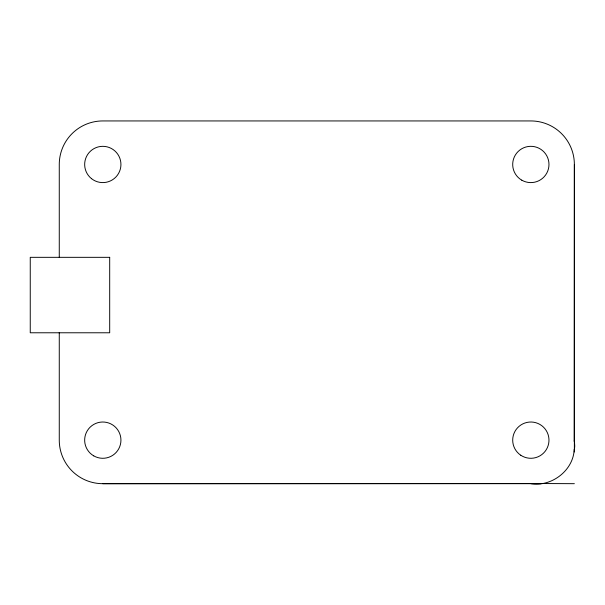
<?xml version="1.0" encoding="UTF-8"?>
<svg xmlns="http://www.w3.org/2000/svg" width="605" height="605" viewBox="0 0 605 605"><rect width="100%" height="100%" fill="white"/><g stroke="black" fill="none" stroke-linecap="round" stroke-linejoin="round"><path stroke-width="0.91" d="M530.835 483.682C551.563 487.116 573.54 470.418 574.221 449.167M574.221 441.627L574.364 164.462A43.53 43.53 0 0 0 530.835 120.939L102.797 120.939A43.53 43.53 0 0 0 59.267 164.462L59.267 257.329M574.213 451.995L574.75 446.082L574.364 440.153M59.267 332.523L59.267 440.153A43.53 43.53 0 0 0 102.797 483.682L531.356 483.531M540.794 483.531L574.364 483.682M102.797 483.682L541.021 483.682M574.364 164.462L574.364 450.332M109.694 257.329L30.25 257.329L30.25 332.78L109.694 332.78L109.694 257.329M520.776 455.24A18.135 18.135 0 0 0 548.939 441.317A18.135 18.135 0 0 0 522.796 423.893A18.135 18.135 0 0 0 520.776 455.24M91.537 178.679A18.135 18.135 0 0 0 120.743 167.109A18.135 18.135 0 0 0 96.119 147.605A18.135 18.135 0 0 0 91.537 178.679M521.767 180.169A18.135 18.135 0 0 0 548.977 164.462A18.135 18.135 0 0 0 521.767 148.754A18.135 18.135 0 0 0 521.767 180.169M93.73 455.86A18.135 18.135 0 0 0 120.939 440.153A18.135 18.135 0 0 0 93.73 424.445A18.135 18.135 0 0 0 93.73 455.86"/></g></svg>
